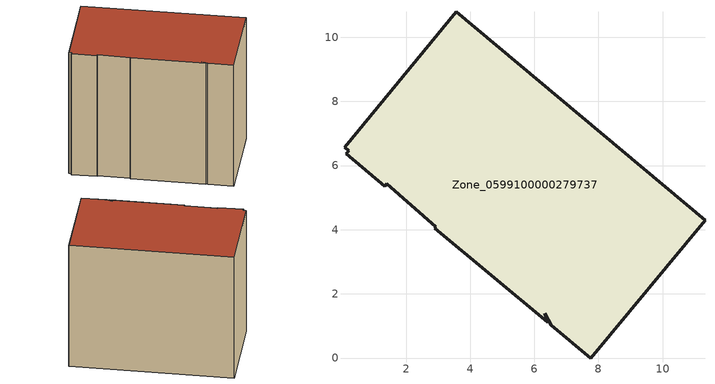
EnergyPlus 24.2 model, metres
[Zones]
Zone_0599100000279737
 floor ground (C_G): 0.21,6.46 0.08,6.57 3.57,10.79 11.32,4.29 7.75,0 6.53,1.03 6.33,1.39 6.42,1.11 2.9,4.05 2.93,4.09 1.39,5.43 1.33,5.36 0.13,6.37 z0
 wall outside (C_F): 3.57,10.79 0.08,6.57 0.21,6.46 0.13,6.37 1.33,5.36 1.39,5.43 2.93,4.09 2.9,4.05 6.42,1.11 6.33,1.39 6.53,1.03 7.75,0 11.32,4.29 3.57,10.79 z0:8.56
 roof outside (C_R): 0.08,6.57 0.21,6.46 0.13,6.37 1.33,5.36 1.39,5.43 2.93,4.09 2.9,4.05 6.42,1.11 6.33,1.39 6.53,1.03 7.75,0 11.32,4.29 3.57,10.79 z8.56
[BUILDING]
Pand.0599100000279737: North Axis=0; Terrain=City; Loads Convergence Tolerance Value=0.04; Temperature Convergence Tolerance Value=0.4; Solar Distribution=FullExterior; Maximum Number of Warmup Days=25; Minimum Number of Warmup Days=1
[Site:Location]
Rotterdam.The.Hague.AP_ZH_NLD Design_Conditions: Latitude=51.96; Longitude=4.45; Time Zone=1; Elevation=-4.5
[SITE:GROUNDTEMPERATURE:BUILDINGSURFACE]
18, 18, 18, 18, 18, 18, 18, 18, 18, 18, 18, 18
[MATERIAL] Thermal Absorptance=0.9; Solar Absorptance=0.7; Visible Absorptance=0.7
Name | Roughness | Thickness | Conductivity | Density | Specific Heat
G.TC.1946 | MediumSmooth | 0.15 | 1 | 540 | 1210
F.TC.1946 | Rough | 0.3 | 0.857143 | 1920 | 840
R.TC.1946 | MediumRough | 0.2 | 0.909091 | 1500 | 1000
[CONSTRUCTION]
C_G: G.TC.1946
C_F: F.TC.1946
C_R: R.TC.1946
[ZONE]
Zone_0599100000279737: Type=1; Multiplier=1; Ceiling Height=Autocalculate; Volume=Autocalculate; Floor Area=autocalculate; Part of Total Floor Area=Yes
[ZONEINFILTRATION:DESIGNFLOWRATE]
Infil_Zone_0599100000279737: Zone or ZoneList or Space or SpaceList=Zone_0599100000279737; Schedule=AlwaysOn; Design Flow Rate Calculation Method=Flow/Area; Flow Rate per Floor Area=0.003; Constant Term Coefficient=1; Temperature Term Coefficient=0; Velocity Term Coefficient=0; Velocity Squared Term Coefficient=0
[HVACTEMPLATE:ZONE:IDEALLOADSAIRSYSTEM]
Zone_0599100000279737: Maximum Heating Supply Air Temperature=50; Minimum Cooling Supply Air Temperature=13; Maximum Heating Supply Air Humidity Ratio=0.0156; Minimum Cooling Supply Air Humidity Ratio=0.0077; Heating Limit=NoLimit; Cooling Limit=NoLimit; Dehumidification Control Type=ConstantSensibleHeatRatio; Cooling Sensible Heat Ratio=0.7; Dehumidification Setpoint=60; Humidification Control Type=None; Humidification Setpoint=30; Outdoor Air Method=None; Outdoor Air Flow Rate per Person=0.00944; Outdoor Air Flow Rate per Zone Floor Area=0; Outdoor Air Flow Rate per Zone=0; Demand Controlled Ventilation Type=None; Outdoor Air Economizer Type=NoEconomizer; Heat Recovery Type=None; Sensible Heat Recovery Effectiveness=0.7; Latent Heat Recovery Effectiveness=0.65
[ZONECONTROL:THERMOSTAT]
ThermostatControl_Zone_0599100000279737: Zone or ZoneList=Zone_0599100000279737; Control Type Schedule=DualSetpointControlType; Control 1=Thermostat_Zone_0599100000279737; Temperature Difference Between Cutout And Setpoint=0
[THERMOSTATSETPOINT:DUALSETPOINT]
Thermostat_Zone_0599100000279737: Heating Setpoint Temperature Schedule=HeatingSetpoint_Zone_0599100000279737; Cooling Setpoint Temperature Schedule=CoolingSetpoint_Zone_0599100000279737
[SCHEDULE:COMPACT]
HeatingSetpoint_Zone_0599100000279737: Through: 12/31, For: AllDays, Until: 24:00, 21
CoolingSetpoint_Zone_0599100000279737: Through: 12/31, For: AllDays, Until: 24:00, 24
DualSetpointControlType: Through: 12/31, For: AllDays, Until: 24:00, 4
AlwaysOn: Through: 12/31, For: AllDays, Until: 24:00, 1
